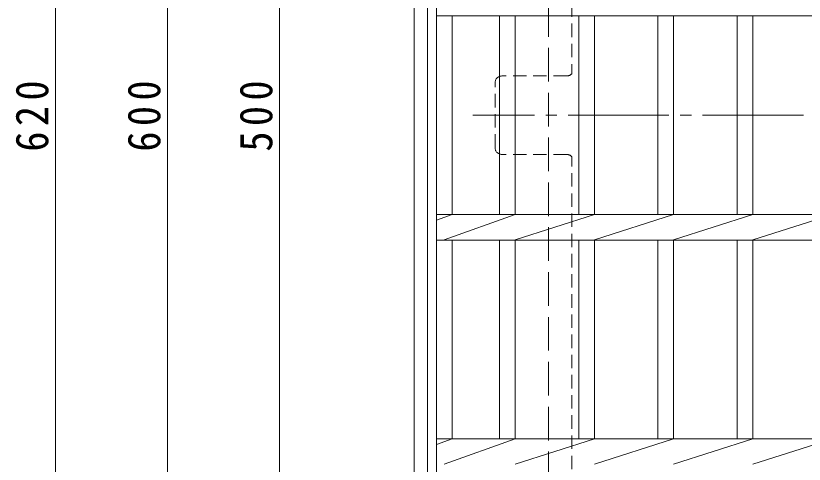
# Model space of a CAD drawing. Units: millimetres at full size, sheet at 1:5; details may follow other scales. Extents: x -1338 to 1343, y -985 to 942.
# Drawn here: x -1125.2 to -773.3, y 298.7 to 498.7 of the extents above; entities that cross this region are included whole.
import ezdxf

# ---------------------------------------------------------------- set-up
doc = ezdxf.new("R2010")
doc.units = ezdxf.units.MM
doc.header["$LTSCALE"] = 5
for name, pattern in [('CHAIN2', [12, 9, -1, 1, -1]), ('DASHED1', [1.8, 1.2, -0.6]), ('DASHED3', [4, 3, -1])]:
    doc.linetypes.add(name, pattern=pattern)
for name, color, linetype, lineweight in [('5-1', 3, 'Continuous', 9), ('5-2', 3, 'Continuous', 9), ('5-4', 7, 'Continuous', 9), ('5-7', 6, 'Continuous', 5)]:
    doc.layers.add(name, color=color, linetype=linetype, lineweight=lineweight)
doc.styles.add('ＭＳ ゴシック', font='')
doc.styles.get('ＭＳ ゴシック').set_extended_font_data('MS Gothic')

msp = doc.modelspace()

# ---------------------------------------------------------------- linework, layer by layer
at = {"layer": '5-1', "color": 2}
for p, q in [((-947.5, 764.373), (-947.5, 144.372)), ((-941.5, 758.372), (-941.5, 150.373))]:
    msp.add_line(p, q, dxfattribs=at)
at = {"layer": '5-1', "color": 2, "linetype": 'DASHED3'}
msp.add_line((-887.5, 704.373), (-887.5, 204.372), dxfattribs=at)
at = {"layer": '5-2'}
for p, q in [((-937.499, 154.372), (-937.499, 754.372)), ((-937.499, 498.722), (-337.5, 498.722)), ((-930.499, 410.022), (-930.499, 498.722)), ((-909.299, 410.022), (-909.299, 498.722)), ((-902.299, 410.022), (-902.299, 498.722)), ((-873.999, 410.022), (-873.999, 498.722)), ((-866.999, 410.022), (-866.999, 498.722)), ((-838.699, 410.022), (-838.699, 498.722)), ((-831.699, 410.022), (-831.699, 498.722)), ((-803.299, 410.022), (-803.299, 498.722)), ((-796.299, 410.022), (-796.299, 498.722)), ((-937.499, 407.534), (-930.496, 410.022)), ((-937.499, 410.022), (-381.849, 410.022)), ((-934.099, 398.723), (-902.299, 410.022)), ((-902.299, 398.723), (-866.999, 410.022)), ((-866.999, 398.723), (-831.699, 410.022)), ((-831.699, 398.723), (-796.299, 410.022)), ((-796.3, 398.723), (-760.999, 410.022)), ((-937.499, 398.722), (-393.15, 398.722)), ((-930.499, 310.023), (-930.499, 398.722)), ((-909.299, 310.023), (-909.299, 398.722)), ((-902.299, 310.023), (-902.299, 398.722)), ((-873.999, 310.023), (-873.999, 398.722)), ((-866.999, 310.023), (-866.999, 398.722)), ((-838.699, 310.023), (-838.699, 398.722)), ((-831.699, 310.023), (-831.699, 398.722)), ((-803.299, 310.023), (-803.299, 398.722)), ((-796.299, 310.023), (-796.299, 398.722)), ((-937.499, 307.534), (-930.496, 310.023)), ((-937.499, 310.023), (-481.849, 310.023)), ((-934.099, 298.723), (-902.299, 310.023)), ((-902.299, 298.723), (-866.999, 310.023)), ((-866.999, 298.723), (-831.699, 310.023)), ((-831.699, 298.723), (-796.299, 310.023)), ((-796.3, 298.723), (-760.999, 310.023))]:
    msp.add_line(p, q, dxfattribs=at)
at = {"layer": '5-4'}
for p, q in [((-1107.5, 144.372), (-1107.5, 764.373)), ((-1057.5, 754.372), (-1057.5, 154.372)), ((-1007.5, 204.372), (-1007.5, 704.373))]:
    msp.add_line(p, q, dxfattribs=at)
at = {"layer": '5-7', "color": 2, "linetype": 'DASHED1', "lineweight": 9}
for p, q in [((-877.099, 657.214), (-877.099, 472.833)), ((-879.299, 471.873), (-908.303, 471.873)), ((-911.303, 439.872), (-911.303, 468.873)), ((-879.299, 436.872), (-908.303, 436.872)), ((-877.099, 251.53), (-877.099, 435.911))]:
    msp.add_line(p, q, dxfattribs=at)
at = {"layer": '5-7', "color": 2, "linetype": 'CHAIN2', "lineweight": 9}
msp.add_line((-353.696, 454.372), (-921.303, 454.372), dxfattribs=at)
at = {"layer": '5-7', "color": 2, "linetype": 'DASHED1', "lineweight": 9}
for centre, start, end in [((-908.303, 468.873), 90, 180), ((-879.299, 474.873), 270, 317.16657), ((-908.303, 439.872), 180, 270), ((-879.299, 433.872), 42.83343, 90)]:
    msp.add_arc(centre, 3, start, end, dxfattribs=at)

# ---------------------------------------------------------------- texts
at = {"layer": '5-4', "color": 2, "char_height": 14.66, "attachment_point": 7, "rotation": 90, "style": 'ＭＳ ゴシック'}
for s, insert in [('\\T1.27;\\W0.9;620', (-1110.5, 438.122)), ('\\T1.27;\\W0.9;600', (-1060.5, 438.122)), ('\\T1.27;\\W0.9;500', (-1010.5, 438.122))]:
    msp.add_mtext(s, dxfattribs=dict(at, insert=insert))

doc.saveas('drawing.dxf')
